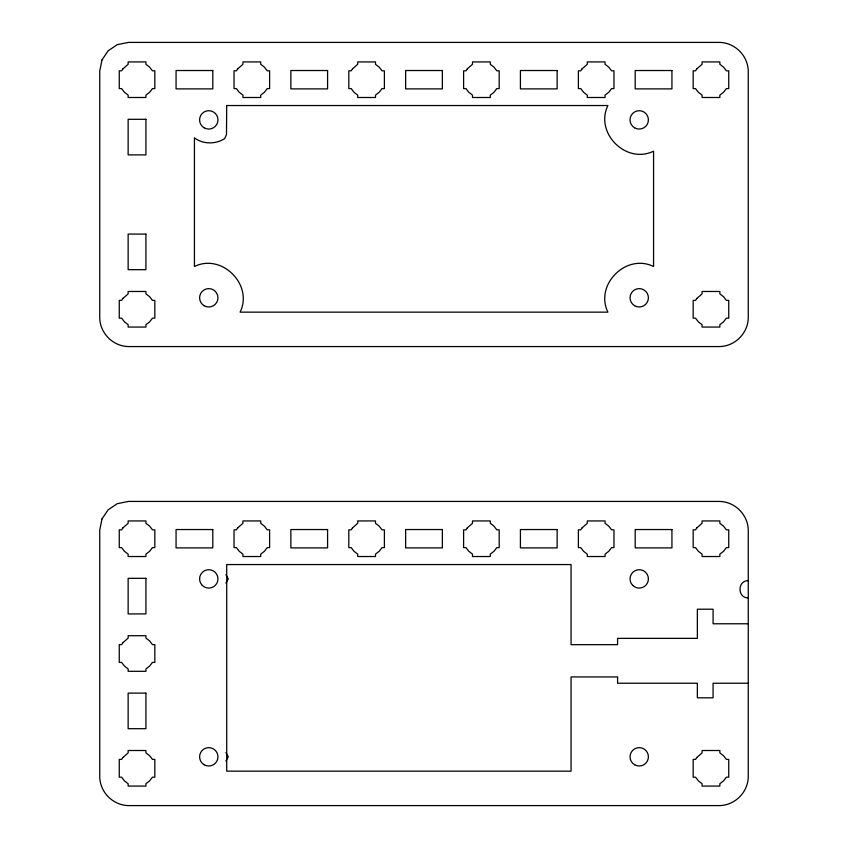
<?xml version="1.0" encoding="UTF-8"?>
<svg xmlns="http://www.w3.org/2000/svg" width="848" height="848" viewBox="0 0 848 848"><rect width="100%" height="100%" fill="white"/><g stroke="black" fill="none" stroke-linecap="round" stroke-linejoin="round"><path stroke-width="1.27" d="M225.886 583.138L228.324 578.898L225.886 574.668M225.886 761.048L228.324 756.819L225.886 752.579M748.265 580.679C737.272 580.403 737.272 598.179 748.265 597.893M748.265 623.778L713.083 623.778L713.083 609.203L697.363 609.203L697.363 638.364L617.588 638.364L617.588 644.671L571.064 644.671L571.064 564.556L226.713 564.556L226.713 771.161L571.064 771.161L571.064 676.927L617.588 676.927L617.588 683.244L697.363 683.244L697.363 697.819L713.083 697.819L713.083 683.244L748.265 683.244M226.702 105.534L226.49 134.482L224.709 138.574C215.837 144.372 202.926 144.499 194.436 137.8L194.436 266.484C221.826 253.043 253.531 284.748 240.09 312.149L607.91 312.149C594.469 284.748 626.174 253.043 653.564 266.484L653.564 151.188C626.174 164.629 594.469 132.935 607.91 105.534L226.702 105.534M101.993 59.932L99.735 71.094L99.735 317.883C100.043 333.317 112.996 346.27 128.43 346.578L719.57 346.578C735.004 346.27 747.957 333.317 748.265 317.883L748.265 71.094C747.957 55.661 735.004 42.707 719.57 42.4L128.43 42.4L117.257 44.658L108.141 50.806L101.993 59.932M101.993 518.944L99.735 530.117L99.735 776.906C100.043 792.339 112.996 805.293 128.43 805.6L719.57 805.6C735.004 805.293 747.957 792.339 748.265 776.906L748.265 530.117C747.957 514.683 735.004 501.73 719.57 501.422L128.43 501.422L117.257 503.68L108.141 509.828L101.993 518.944M122.928 68.868L121.624 70.808L119.25 70.808L119.25 88.605L121.624 88.605L124.455 92.284L128.143 95.114L128.143 97.499L145.93 97.499L145.93 95.114L149.619 92.284L152.449 88.605L154.834 88.605L154.834 70.808L152.449 70.808L149.619 67.13L145.93 64.3L145.93 61.915L128.143 61.915L128.143 64.3L122.928 68.868M237.705 68.868L236.412 70.808L234.027 70.808L234.027 88.605L236.412 88.605L239.242 92.284L242.931 95.114L242.931 97.499L260.718 97.499L260.718 95.114L264.406 92.284L267.237 88.605L269.611 88.605L269.611 70.808L267.237 70.808L264.406 67.13L260.718 64.3L260.718 61.915L242.931 61.915L242.931 64.3L237.705 68.868M122.928 298.443L121.624 300.383L119.25 300.383L119.25 318.17L121.624 318.17L124.455 321.858L128.143 324.689L128.143 327.063L145.93 327.063L145.93 324.689L149.619 321.858L152.449 318.17L154.834 318.17L154.834 300.383L152.449 300.383L149.619 296.694L145.93 293.864L145.93 291.479L128.143 291.479L128.143 293.864L122.928 298.443M352.492 68.868L351.199 70.808L348.814 70.808L348.814 88.605L351.199 88.605L354.029 92.284L357.708 95.114L357.708 97.499L375.505 97.499L375.505 95.114L379.183 92.284L382.013 88.605L384.398 88.605L384.398 70.808L382.013 70.808L379.183 67.13L375.505 64.3L375.505 61.915L357.708 61.915L357.708 64.3L352.492 68.868M122.928 527.891L121.624 529.83L119.25 529.83L119.25 547.617L121.624 547.617L124.455 551.306L128.143 554.136L128.143 556.521L145.93 556.521L145.93 554.136L149.619 551.306L152.449 547.617L154.834 547.617L154.834 529.83L152.449 529.83L149.619 526.142L145.93 523.311L145.93 520.937L128.143 520.937L128.143 523.311L122.928 527.891M467.28 68.868L465.987 70.808L463.602 70.808L463.602 88.605L465.987 88.605L468.817 92.284L472.495 95.114L472.495 97.499L490.292 97.499L490.292 95.114L493.971 92.284L496.801 88.605L499.186 88.605L499.186 70.808L496.801 70.808L493.971 67.13L490.292 64.3L490.292 61.915L472.495 61.915L472.495 64.3L467.28 68.868M122.928 642.678L121.624 644.618L119.25 644.618L119.25 662.405L121.624 662.405L124.455 666.093L128.143 668.924L128.143 671.298L145.93 671.298L145.93 668.924L149.619 666.093L152.449 662.405L154.834 662.405L154.834 644.618L152.449 644.618L149.619 640.929L145.93 638.099L145.93 635.714L128.143 635.714L128.143 638.099L122.928 642.678M237.705 527.891L236.412 529.83L234.027 529.83L234.027 547.617L236.412 547.617L239.242 551.306L242.931 554.136L242.931 556.521L260.718 556.521L260.718 554.136L264.406 551.306L267.237 547.617L269.611 547.617L269.611 529.83L267.237 529.83L264.406 526.142L260.718 523.311L260.718 520.937L242.931 520.937L242.931 523.311L237.705 527.891M582.067 68.868L580.763 70.808L578.389 70.808L578.389 88.605L580.763 88.605L583.594 92.284L587.282 95.114L587.282 97.499L605.069 97.499L605.069 95.114L608.758 92.284L611.588 88.605L613.973 88.605L613.973 70.808L611.588 70.808L608.758 67.13L605.069 64.3L605.069 61.915L587.282 61.915L587.282 64.3L582.067 68.868M122.928 757.465L121.624 759.395L119.25 759.395L119.25 777.192L121.624 777.192L124.455 780.87L128.143 783.7L128.143 786.085L145.93 786.085L145.93 783.7L149.619 780.87L152.449 777.192L154.834 777.192L154.834 759.395L152.449 759.395L149.619 755.716L145.93 752.886L145.93 750.501L128.143 750.501L128.143 752.886L122.928 757.465M352.492 527.891L351.199 529.83L348.814 529.83L348.814 547.617L351.199 547.617L354.029 551.306L357.708 554.136L357.708 556.521L375.505 556.521L375.505 554.136L379.183 551.306L382.013 547.617L384.398 547.617L384.398 529.83L382.013 529.83L379.183 526.142L375.505 523.311L375.505 520.937L357.708 520.937L357.708 523.311L352.492 527.891M696.844 68.868L695.551 70.808L693.166 70.808L693.166 88.605L695.551 88.605L698.381 92.284L702.07 95.114L702.07 97.499L719.857 97.499L719.857 95.114L723.545 92.284L726.376 88.605L728.75 88.605L728.75 70.808L726.376 70.808L723.545 67.13L719.857 64.3L719.857 61.915L702.07 61.915L702.07 64.3L696.844 68.868M467.28 527.891L465.987 529.83L463.602 529.83L463.602 547.617L465.987 547.617L468.817 551.306L472.495 554.136L472.495 556.521L490.292 556.521L490.292 554.136L493.971 551.306L496.801 547.617L499.186 547.617L499.186 529.83L496.801 529.83L493.971 526.142L490.292 523.311L490.292 520.937L472.495 520.937L472.495 523.311L467.28 527.891M696.844 298.443L695.551 300.383L693.166 300.383L693.166 318.17L695.551 318.17L698.381 321.858L702.07 324.689L702.07 327.063L719.857 327.063L719.857 324.689L723.545 321.858L726.376 318.17L728.75 318.17L728.75 300.383L726.376 300.383L723.545 296.694L719.857 293.864L719.857 291.479L702.07 291.479L702.07 293.864L696.844 298.443M582.067 527.891L580.763 529.83L578.389 529.83L578.389 547.617L580.763 547.617L583.594 551.306L587.282 554.136L587.282 556.521L605.069 556.521L605.069 554.136L608.758 551.306L611.588 547.617L613.973 547.617L613.973 529.83L611.588 529.83L608.758 526.142L605.069 523.311L605.069 520.937L587.282 520.937L587.282 523.311L582.067 527.891M696.844 527.891L695.551 529.83L693.166 529.83L693.166 547.617L695.551 547.617L698.381 551.306L702.07 554.136L702.07 556.521L719.857 556.521L719.857 554.136L723.545 551.306L726.376 547.617L728.75 547.617L728.75 529.83L726.376 529.83L723.545 526.142L719.857 523.311L719.857 520.937L702.07 520.937L702.07 523.311L696.844 527.891M696.844 757.465L695.551 759.395L693.166 759.395L693.166 777.192L695.551 777.192L698.381 780.87L702.07 783.7L702.07 786.085L719.857 786.085L719.857 783.7L723.545 780.87L726.376 777.192L728.75 777.192L728.75 759.395L726.376 759.395L723.545 755.716L719.857 752.886L719.857 750.501L702.07 750.501L702.07 752.886L696.844 757.465M212.795 70.522L176.066 70.522L176.066 88.892L212.795 88.892L212.795 70.522M327.582 70.522L290.853 70.522L290.853 88.892L327.582 88.892L327.582 70.522M442.37 70.522L405.63 70.522L405.63 88.892L442.37 88.892L442.37 70.522M557.147 70.522L520.418 70.522L520.418 88.892L557.147 88.892L557.147 70.522M671.934 70.522L635.205 70.522L635.205 88.892L671.934 88.892L671.934 70.522M145.93 119.303L128.143 119.303L128.143 154.887L145.93 154.887L145.93 119.303M145.93 234.09L128.143 234.09L128.143 269.675L145.93 269.675L145.93 234.09M212.795 529.544L176.066 529.544L176.066 547.903L212.795 547.903L212.795 529.544M327.582 529.544L290.853 529.544L290.853 547.903L327.582 547.903L327.582 529.544M442.37 529.544L405.63 529.544L405.63 547.903L442.37 547.903L442.37 529.544M557.147 529.544L520.418 529.544L520.418 547.903L557.147 547.903L557.147 529.544M671.934 529.544L635.205 529.544L635.205 547.903L671.934 547.903L671.934 529.544M145.93 578.325L128.143 578.325L128.143 613.91L145.93 613.91L145.93 578.325M145.93 693.113L128.143 693.113L128.143 728.697L145.93 728.697L145.93 693.113M204.188 127.836A9.18 9.18 0 0 0 217.957 119.875A9.18 9.18 0 0 0 204.188 111.925A9.18 9.18 0 0 0 204.188 127.836M634.633 127.836A9.18 9.18 0 0 0 648.402 119.875A9.18 9.18 0 0 0 634.633 111.925A9.18 9.18 0 0 0 634.633 127.836M634.633 305.746A9.18 9.18 0 0 0 648.402 297.796A9.18 9.18 0 0 0 634.633 289.846A9.18 9.18 0 0 0 634.633 305.746M204.188 305.746A9.18 9.18 0 0 0 217.957 297.796A9.18 9.18 0 0 0 204.188 289.846A9.18 9.18 0 0 0 204.188 305.746M202.29 585.396A9.18 9.18 0 0 0 217.65 581.272A9.18 9.18 0 0 0 206.403 570.026A9.18 9.18 0 0 0 202.29 585.396M632.725 585.396A9.18 9.18 0 0 0 648.095 581.272A9.18 9.18 0 0 0 636.848 570.026A9.18 9.18 0 0 0 632.725 585.396M634.633 764.769A9.18 9.18 0 0 0 648.402 756.819A9.18 9.18 0 0 0 634.633 748.869A9.18 9.18 0 0 0 634.633 764.769M204.188 764.769A9.18 9.18 0 0 0 217.957 756.819A9.18 9.18 0 0 0 204.188 748.869A9.18 9.18 0 0 0 204.188 764.769"/></g></svg>
